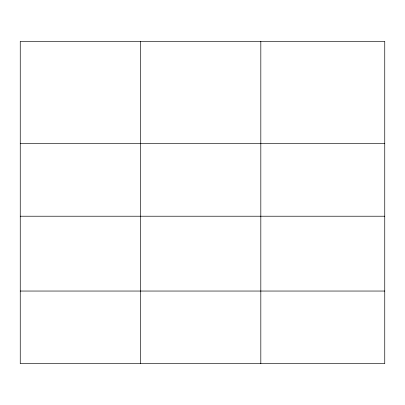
<?xml version="1.0" encoding="UTF-8"?>
<svg xmlns="http://www.w3.org/2000/svg" width="405" height="405" viewBox="0 0 405 405"><rect width="100%" height="100%" fill="white"/><g stroke="black" fill="none" stroke-linecap="round" stroke-linejoin="round"><path stroke-width="0.61" d="M384.75 216.219L384.75 41.335L20.25 41.335L20.25 363.665L384.75 363.665L384.75 216.219L20.25 216.219M20.25 143.598L384.75 143.598M20.25 291.043L384.75 291.043M260.82 41.335L260.82 363.665M140.535 41.335L140.535 363.665"/></g></svg>
